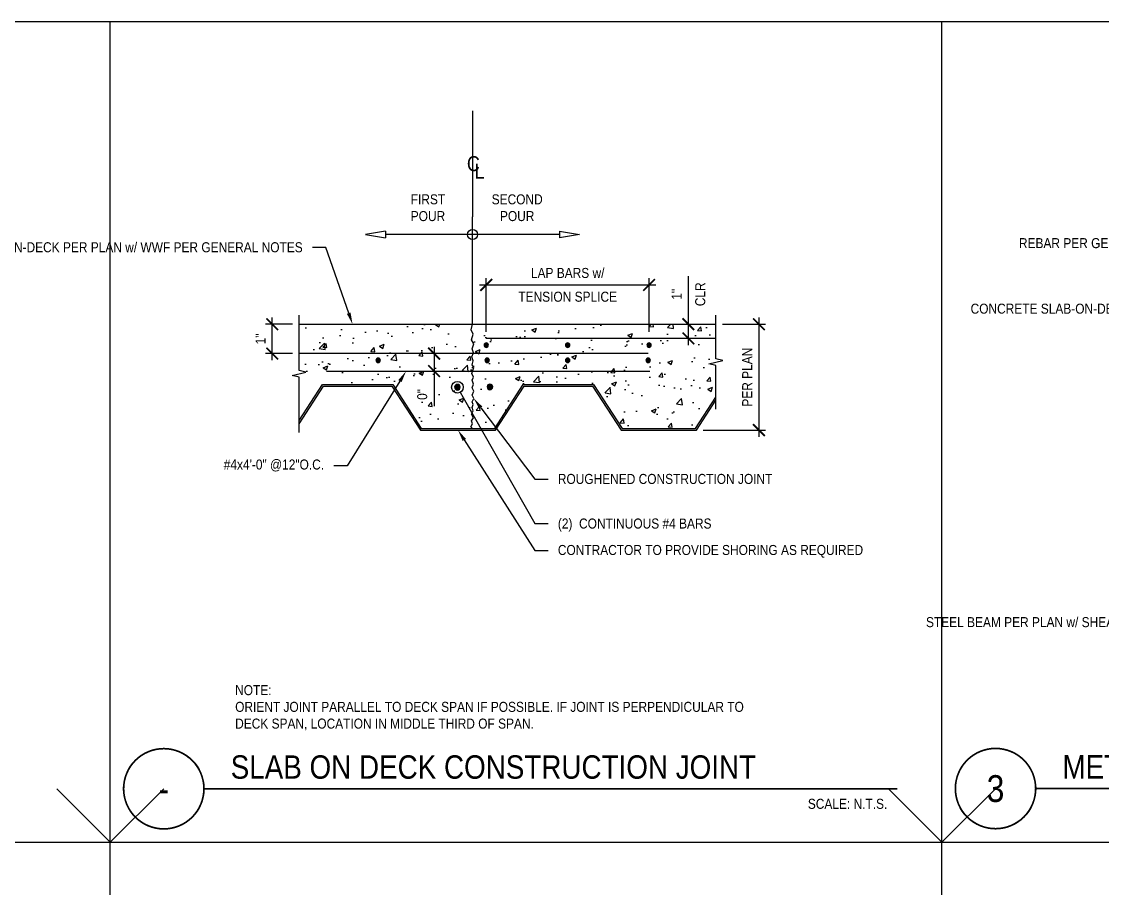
# Model space of a CAD drawing. Header units: inches. Extents: x -16404 to 14624, y -1591 to 16152.
# Drawn here: x -10044.7 to -9923.6, y 7618.8 to 7716 of the extents above; entities that cross this region are included whole.
import ezdxf
from ezdxf import colors
from ezdxf.entities.mleader import LeaderData, LeaderLine
from ezdxf.enums import TextEntityAlignment as Align
from ezdxf.math import Vec2, Vec3

# ---------------------------------------------------------------- set-up
doc = ezdxf.new("R2010")
doc.units = ezdxf.units.IN
doc.header["$LTSCALE"] = 24
doc.header["$MEASUREMENT"] = 0
doc.linetypes.add('CENTER2', pattern=[1.125, 0.75, -0.125, 0.125, -0.125])
doc.linetypes.add('DASHED2', pattern=[0.375, 0.25, -0.125])
doc.layers.get('0').update_dxf_attribs({"linetype": 'CONTINUOUS'})
doc.layers.get('DefPoints').update_dxf_attribs({"color": 251, "linetype": 'CONTINUOUS'})
for name, color, linetype in [('S-ANNO-DIMS', 2, 'CONTINUOUS'), ('S-ANNO-NOTE', 4, 'CONTINUOUS'), ('S-BREAK', 2, 'CONTINUOUS'), ('S-CONC', 4, 'CONTINUOUS'), ('S-GRID', 1, 'CENTER2'), ('S-REBAR', 7, 'CONTINUOUS'), ('S-STEEL', 4, 'CONTINUOUS')]:
    doc.layers.add(name, color=color, linetype=linetype)
doc.layers.add('S-ANNO-GRID-NONPLOT', color=251, linetype='CONTINUOUS', plot=False)
doc.layers.add('S-HATCH2', color=2, linetype='CONTINUOUS', transparency=0.5)
doc.styles.add('Arial', font='arial.ttf', dxfattribs={"width": 0.85})
doc.dimstyles.new('DIM-12_Se', dxfattribs={"dimscale": 12, "dimtxt": 0.09375, "dimasz": 0.109375, "dimexe": 0.0625, "dimexo": 0.0625, "dimgap": 0.0625, "dimtad": 1, "dimdec": 4, "dimzin": 11, "dimdsep": 46, "dimlunit": 4, "dimtxsty": 'Arial', "dimblk": 'ARCHTICK', "dimcen": 0.125, "dimdle": 0.0625, "dimclrd": 256, "dimclre": 256, "dimclrt": 4, "dimadec": 0, "dimazin": 0, "dimtfac": 0.75, "dimtdec": 4, "dimtmove": 0, "dimatfit": 3, "dimfxl": 1, "dimfrac": 1, "dimtolj": 1, "dimtzin": 0, "dimarcsym": 0})

# ---------------------------------------------------------------- blocks, each defined once
blk = doc.blocks.new('Se_24x36_DETAILS_GRID')
for p, q in [((7.767424906270946, 23.00000000000006), (15.53484981254189, 23.00000000000005)), ((15.53484981254189, 23.00000000000006), (23.30227471881284, 23.00000000000005)), ((15.53484981254195, 15.33333333333345), (15.53484981254195, 23.00000000000012)), ((23.30227471881284, 23.00000000000006), (31.06969962508379, 23.00000000000005)), ((23.30227471881284, 15.3333333333334), (23.30227471881284, 23.00000000000007)), ((15.53484981254195, 15.33333333333344), (16.034849812564, 15.8333333333556)), ((23.3022747188129, 15.33333333333344), (23.80227471883495, 15.8333333333556)), ((7.76742490627095, 15.33333333333338), (15.5348498125419, 15.33333333333338)), ((15.53484981254189, 15.33333333333338), (23.30227471881284, 15.33333333333338)), ((15.53484981254195, 7.666666666666777), (15.53484981254195, 15.33333333333345)), ((23.30227471881284, 15.33333333333338), (31.06969962508379, 15.33333333333338)), ((23.30227471881284, 7.666666666666725), (23.30227471881284, 15.3333333333334))]:
    blk.add_line(p, q)
at = {"linetype": 'DASHED2', "ltscale": 0.5}
for p, q in [((15.53484981254189, 15.33333333333338), (15.03484981251985, 15.83333333335554)), ((23.30227471881284, 15.33333333333338), (22.80227471879079, 15.83333333335554))]:
    blk.add_line(p, q, dxfattribs=at)
blk = doc.blocks.new('CL-V12')
at = {"layer": 'DefPoints'}
blk.add_line((0, 5.936025320726912), (0, -5.936025320726912), dxfattribs=at)
at = {"layer": 'S-ANNO-NOTE', "color": 4, "char_height": 1.6875, "attachment_point": 5, "style": 'Arial'}
for s, insert, width in [('C', (0.0879226104952977, 0), 1.384716916780355), ('L', (0.7932882397290086, -0.8449597052604076), 1.059878922237381)]:
    blk.add_mtext(s, dxfattribs=dict(at, insert=insert, width=width))
blk = doc.blocks.new('*U332')
at = {"const_width": 0.1875}
for points in [[(-4.5, 1.2e-15, -1), (4.5, 0, 3.732050807568882)], [(-4.5, 0, 1), (4.5, 0, -3.732050807568882)]]:
    blk.add_lwpolyline(points, format="xyb", dxfattribs=at)
blk.add_lwpolyline([(4.5, 0), (82.20909887525063, 0)], dxfattribs=at)
blk.add_circle((0, 0), 4.5)
at = {"style": 'Arial', "width": 0.85}
for tag, p in [('DWG_TITLE_1', (7.5, 6.1875)), ('DWG_TITLE_2', (7.5, 2.4375))]:
    blk.add_attdef(tag, text='', height=2.625, dxfattribs=at).set_placement(p, align=Align.MIDDLE_LEFT)
blk.add_attdef('#', text='', height=3, dxfattribs=at).set_placement((0, 0), align=Align.MIDDLE_CENTER)
blk.add_attdef('SCALE', text='', height=1.125, dxfattribs=at).set_placement((81.08409887525063, -1.125), align=Align.TOP_RIGHT)
blk = doc.blocks.new('_DotBlank')
at = {"color": 0, "lineweight": -2}
blk.add_line((-0.5, 0), (-1, 0), dxfattribs=at)
blk.add_circle((0, 0), 0.5, dxfattribs=at)
blk = doc.blocks.new('*U227')
h = blk.add_hatch(color=256)
h.dxf.hatch_style = 1
h.paths.add_polyline_path([(0.3125, 1e-16, 1), (-0.3125, 1e-16, 1)])
at = {"color": 0}
blk.add_circle((0, 1e-16), 0.3125, dxfattribs=at)
blk = doc.blocks.new('_ARCHTICK')
at = {"color": 0, "linetype": 'ByBlock', "const_width": 0.15}
blk.add_lwpolyline([(-0.5, -0.5), (0.5, 0.5)], dxfattribs=at)
blk = doc.blocks.new('*D3039')
at = {"layer": 'DefPoints', "color": 0, "transparency": 16777216}
for p in [(-9969.996589247132, 7682.074751459005), (-9969.996589247245, 7682.074751459005), (-9969.996589247128, 7680.484562773258)]:
    blk.add_point(p, dxfattribs=at)
at = {"layer": 'S-ANNO-DIMS', "lineweight": -2, "transparency": 16777216}
for p, q in [((-9969.996589247245, 7682.074751459005), (-9969.996589247245, 7687.476171138404)), ((-9969.996589247245, 7679.734562773258), (-9969.996589247245, 7682.074751459005))]:
    blk.add_line(p, q, dxfattribs=at)
at = {"layer": 'S-ANNO-DIMS', "lineweight": -2, "transparency": 16777216, "xscale": 1.3125, "yscale": 1.3125, "zscale": 1.3125}
for p, rotation in [((-9969.996589247245, 7682.074751459005), 90), ((-9969.996589247245, 7680.484562773258), 270)]:
    blk.add_blockref('_ARCHTICK', p, dxfattribs=dict(at, rotation=rotation))
at = {"layer": 'S-ANNO-DIMS', "color": 4, "transparency": 16777216, "char_height": 1.125, "attachment_point": 5, "rotation": 90, "style": 'Arial'}
for s, insert in [('\\A1;CLR', (-9968.664904390487, 7685.431711298706)), ('\\A1;1"', (-9971.311391430052, 7685.431711298706))]:
    blk.add_mtext(s, dxfattribs=dict(at, insert=insert))
blk = doc.blocks.new('*D3040')
at = {"layer": 'DefPoints', "color": 0, "transparency": 16777216}
for p in [(-9998.494898118903, 7678.784026120208), (-9998.494898118903, 7676.815578565672), (-9998.494898118903, 7676.815578565672)]:
    blk.add_point(p, dxfattribs=at)
at = {"layer": 'S-ANNO-DIMS', "lineweight": -2, "transparency": 16777216}
for p, q in [((-9998.494898118903, 7679.534026120208), (-9998.494898118903, 7676.815578565672)), ((-9998.494898118903, 7676.815578565672), (-9998.494898118903, 7672.903978122286))]:
    blk.add_line(p, q, dxfattribs=at)
at = {"layer": 'S-ANNO-DIMS', "lineweight": -2, "transparency": 16777216, "xscale": 1.3125, "yscale": 1.3125, "zscale": 1.3125}
for p, rotation in [((-9998.494898118903, 7678.784026120208), 90), ((-9998.494898118903, 7676.815578565672), 270)]:
    blk.add_blockref('_ARCHTICK', p, dxfattribs=dict(at, rotation=rotation))
at = {"layer": 'S-ANNO-DIMS', "color": 4, "transparency": 16777216, "insert": (-9999.819292730086, 7674.203528343979), "char_height": 1.125, "attachment_point": 5, "rotation": 90, "style": 'Arial'}
blk.add_mtext('\\A1;0"', dxfattribs=at)
blk = doc.blocks.new('*D3041')
at = {"layer": 'DefPoints', "color": 0, "transparency": 16777216}
for p in [(-10016.62856691391, 7682.074751459005), (-10013.62856691388, 7682.074751459005), (-10013.62856691388, 7678.78402612015)]:
    blk.add_point(p, dxfattribs=at)
at = {"layer": 'S-ANNO-DIMS', "lineweight": -2, "transparency": 16777216}
for p, q in [((-10016.62856691391, 7678.03402612015), (-10016.62856691391, 7682.824751459005)), ((-10014.37856691388, 7682.074751459005), (-10017.37856691391, 7682.074751459005)), ((-10014.37856691388, 7678.78402612015), (-10017.37856691391, 7678.78402612015))]:
    blk.add_line(p, q, dxfattribs=at)
at = {"layer": 'S-ANNO-DIMS', "lineweight": -2, "transparency": 16777216, "xscale": 1.3125, "yscale": 1.3125, "zscale": 1.3125}
for p, rotation in [((-10016.62856691391, 7682.074751459005), 90), ((-10016.62856691391, 7678.78402612015), 270)]:
    blk.add_blockref('_ARCHTICK', p, dxfattribs=dict(at, rotation=rotation))
at = {"layer": 'S-ANNO-DIMS', "color": 4, "transparency": 16777216, "insert": (-10017.94336909672, 7680.429388789576), "char_height": 1.125, "attachment_point": 5, "rotation": 90, "style": 'Arial'}
blk.add_mtext('\\A1;1"', dxfattribs=at)
blk = doc.blocks.new('_Small')
at = {"color": 0, "linetype": 'ByBlock', "lineweight": -2}
blk.add_circle((0, 0), 0.25, dxfattribs=at)
blk = doc.blocks.new('_ClosedBlank')
at = {"color": 0, "linetype": 'ByBlock', "lineweight": -2}
for p, q in [((-1, 0.1666666666666667), (0, 0)), ((-1, 0.1666666666666667), (-1, -0.1666666666666667)), ((0, 0), (-1, -0.1666666666666667))]:
    blk.add_line(p, q, dxfattribs=at)
blk = doc.blocks.new('*D3042')
at = {"layer": 'DefPoints', "color": 0, "transparency": 16777216}
for p in [(-9974.400625278811, 7686.484562772527), (-9992.645695997971, 7680.484562772498), (-9974.400625278811, 7680.484562773895)]:
    blk.add_point(p, dxfattribs=at)
at = {"layer": 'S-ANNO-DIMS', "lineweight": -2, "transparency": 16777216}
for p, q in [((-9992.645695997971, 7681.234562772498), (-9992.645695997971, 7687.234562772527)), ((-9974.400625278811, 7681.234562773895), (-9974.400625278811, 7687.234562772527)), ((-9993.395695997971, 7686.484562772527), (-9973.650625278811, 7686.484562772527))]:
    blk.add_line(p, q, dxfattribs=at)
at = {"layer": 'S-ANNO-DIMS', "lineweight": -2, "transparency": 16777216, "xscale": 1.3125, "yscale": 1.3125, "zscale": 1.3125, "rotation": 180}
blk.add_blockref('_ARCHTICK', (-9992.645695997971, 7686.484562772527), dxfattribs=at)
at = {"layer": 'S-ANNO-DIMS', "lineweight": -2, "transparency": 16777216, "xscale": 1.3125, "yscale": 1.3125, "zscale": 1.3125}
blk.add_blockref('_ARCHTICK', (-9974.400625278811, 7686.484562772527), dxfattribs=at)
at = {"layer": 'S-ANNO-DIMS', "color": 4, "transparency": 16777216, "char_height": 1.125, "attachment_point": 5, "style": 'Arial'}
for s, insert in [('\\A1;LAP BARS w/', (-9983.523160638391, 7687.81624762928)), ('\\A1;TENSION SPLICE', (-9983.523160638391, 7685.152494218639))]:
    blk.add_mtext(s, dxfattribs=dict(at, insert=insert))
blk = doc.blocks.new('*D3043')
at = {"layer": 'DefPoints', "color": 0, "transparency": 16777216}
for p in [(-9966.919552791971, 7682.074751459005), (-9969.094838512237, 7670.209070505633), (-9962.094838513609, 7670.209070505633)]:
    blk.add_point(p, dxfattribs=at)
at = {"layer": 'S-ANNO-DIMS', "lineweight": -2, "transparency": 16777216}
for p, q in [((-9962.094838513609, 7682.824751459005), (-9962.094838513609, 7669.459070505633)), ((-9966.169552791971, 7682.074751459005), (-9961.344838513609, 7682.074751459005)), ((-9968.344838512237, 7670.209070505633), (-9961.344838513609, 7670.209070505633))]:
    blk.add_line(p, q, dxfattribs=at)
at = {"layer": 'S-ANNO-DIMS', "lineweight": -2, "transparency": 16777216, "xscale": 1.3125, "yscale": 1.3125, "zscale": 1.3125}
for p, rotation in [((-9962.094838513609, 7682.074751459005), 90), ((-9962.094838513609, 7670.209070505633), 270)]:
    blk.add_blockref('_ARCHTICK', p, dxfattribs=dict(at, rotation=rotation))
at = {"layer": 'S-ANNO-DIMS', "color": 4, "transparency": 16777216, "insert": (-9963.40772221074, 7676.141910982317), "char_height": 1.125, "attachment_point": 5, "rotation": 90, "style": 'Arial'}
blk.add_mtext('\\A1;PER PLAN', dxfattribs=at)
blk = doc.blocks.new('*U153')
h = blk.add_hatch(color=256)
h.dxf.hatch_style = 1
h.paths.add_polyline_path([(0.25, 1e-16, 1), (-0.25, 1e-16, 1)])
at = {"color": 0}
blk.add_circle((0, 1e-16), 0.25, dxfattribs=at)

msp = doc.modelspace()

# ---------------------------------------------------------------- hatches: boundary and pattern name
at = {"layer": 'S-HATCH2'}
h = msp.add_hatch(dxfattribs=at)
h.set_pattern_fill('AR-CONC', color=256, scale=0.75)
h.set_pattern_definition([(49.99999999999999, (-4064.057368267862, 5538.485533652792), (5.379451369505651, -0.4706410123694633), [0.5625, -6.1875]), (355, (-4064.057368267862, 5538.485533652792), (-1.0406350020975, 5.641441002750089), [0.45, -4.949999999999999]), (100.45144446, (-4063.609080660362, 5538.446313572792), (4.33881635045334, 5.170799932264721), [0.4780514399999991, -5.258565839999984]), (46.18420000000001, (-4064.057368267862, 5539.985533652792), (8.004309980036792, -1.241394605948074), [0.84375, -9.28125]), (96.63563549, (-4063.390342680363, 5539.882083850292), (7.009964592556713, 7.305889505809128), [0.7170775650000001, -7.887853199999999]), (351.1841639899999, (-4064.057368267862, 5539.985533652792), (7.009964587910798, 7.305889502024926), [0.675, -7.4250000075]), (21, (-4063.307368267862, 5539.610533652792), (4.476802890888463, -3.019641679990041), [0.5625, -6.1875]), (326.0000000000001, (-4063.307368267862, 5539.610533652792), (1.824864989411863, 5.438625337851398), [0.45, -4.949999999999999]), (71.45144474, (-4062.934301362862, 5539.358896847792), (6.301667825474784, 2.418983646047653), [0.4780514250000001, -5.258565839999999]), (37.50000000000001, (-4064.057368267862, 5538.485533652792), (0.09119891487968002, 2.496703903734836), [0, -4.89, 0, -5.025, 0, -4.96875]), (7.499999999999999, (-4064.057368267862, 5538.485533652792), (1.973021530816115, 2.958087839117702), [0, -2.865, 0, -4.7775, 0, -1.89375]), (327.5, (-4065.729868267863, 5538.485533652792), (4.003668271293067, -0.1691615380078482), [0, -1.875, 0, -5.85, 0, -7.762499999999999]), (317.5, (-4066.479868267863, 5538.485533652792), (4.373896270067897, 0.750787367492383), [0, -2.4375, 0, -3.885, 0, -5.512499999999999])])
h.paths.add_polyline_path([(-9969.196675896283, 7670.39657050563), (-9966.919552791971, 7673.905132271771), (-9966.919552791971, 7677.439163439899), (-9967.697903984916, 7677.628450222251), (-9966.919552791967, 7677.817737004601), (-9966.919552791967, 7682.074751459001), (-10013.62856691388, 7682.074751459001), (-10013.62856691388, 7676.879697164811), (-10010.48514445176, 7676.115250050446), (-10011.00228570785, 7675.31844550563), (-10003.12489131802, 7675.31844550563), (-9999.930501129586, 7670.39657050563), (-9991.696675896286, 7670.39657050563), (-9988.502285707846, 7675.31844550563), (-9980.624891318019, 7675.31844550563), (-9977.430501129582, 7670.39657050563)])
h.paths.add_polyline_path([(-9998.652086045231, 7673.317283886269), (-9998.652086045231, 7675.096947938112), (-10000.97038413527, 7675.096947938112), (-10000.97038413527, 7673.317283886269)], flags=24)

# ---------------------------------------------------------------- linework, layer by layer
at = {"layer": 'S-ANNO-DIMS'}
msp.add_line((-9984.431446448072, 7692.130019577858), (-10003.93144644807, 7692.130019577858), dxfattribs=at)
at = {"layer": 'S-BREAK'}
for points in [[(-10013.62856691388, 7669.927495741224), (-10013.62856691388, 7676.122550035411), (-10014.40691810682, 7676.311836817763), (-10012.85021572093, 7676.690410382463), (-10013.62856691388, 7676.879697164811), (-10013.62856691388, 7683.074751459001)], [(-9966.919552791971, 7672.5607225502), (-9966.919552791971, 7677.439163439899), (-9967.697903984916, 7677.628450222251), (-9966.141201599023, 7678.00702378695), (-9966.919552791967, 7678.196310569298), (-9966.919552791967, 7683.074751459001)]]:
    msp.add_lwpolyline(points, dxfattribs=at)
at = {"layer": 'S-CONC'}
msp.add_line((-10013.62856691388, 7682.074751459001), (-9966.919552792433, 7682.074751459001), dxfattribs=at)
msp.add_lwpolyline([(-9994.206822418246, 7670.39657050563), (-9994.381939873203, 7670.585073744701), (-9994.181446448072, 7670.91219550563), (-9994.30650418914, 7671.257350876401), (-9994.078333990752, 7671.589075107183), (-9994.285761528286, 7672.003730121241), (-9994.09907665021, 7672.356187047842), (-9994.223533313825, 7672.729376513799), (-9994.09907665021, 7673.081833440051), (-9994.223533313825, 7673.372091965922), (-9994.057591329898, 7673.766014284161), (-9994.24427597468, 7674.13920390658), (-9994.057591329898, 7674.553859077449), (-9994.24427597468, 7674.927048699869), (-9994.078333990752, 7675.341703713927), (-9994.24427597468, 7675.797824433245), (-9994.078333990752, 7676.150281203035), (-9994.265018634136, 7676.564936373904), (-9994.057591329898, 7677.228384521845), (-9994.223533313825, 7677.518643047367), (-9994.09907665021, 7677.974763766685), (-9994.265018634136, 7678.410151633373), (-9994.078333990752, 7678.86627219588), (-9994.24427597468, 7679.301660062917), (-9994.057591329898, 7679.861444418141), (-9994.285761528286, 7680.338297833278), (-9994.09907665021, 7680.960280589582), (-9994.347989742748, 7681.457866700538), (-9994.181446448072, 7682.074751459001)], dxfattribs=at)
at = {"layer": 'S-GRID', "color": 1, "linetype": 'CENTER2'}
msp.add_line((-9994.181446448072, 7682.074751459001), (-9994.181446448072, 7694.130019577858), dxfattribs=at)
at = {"layer": 'S-REBAR'}
msp.add_line((-9974.500817769544, 7678.784026120146), (-10013.62856691388, 7678.784026120146), dxfattribs=at)
for points in [[(-9966.919552791967, 7680.484562773255), (-9968.63461514596, 7680.484562773255), (-9992.645695997273, 7680.484562773255)], [(-10010.53757653512, 7676.815578565668), (-9974.324758280172, 7676.815578565668)]]:
    msp.add_lwpolyline(points, dxfattribs=at)
at = {"layer": 'S-STEEL'}
for points in [[(-10013.62856691388, 7671.27190546208), (-10011.00228570785, 7675.31844550563), (-10003.12489131802, 7675.31844550563), (-9999.930501129582, 7670.39657050563), (-9991.696675896283, 7670.39657050563), (-9988.502285707846, 7675.31844550563), (-9980.624891318019, 7675.31844550563), (-9977.430501129582, 7670.39657050563), (-9969.196675896283, 7670.39657050563), (-9966.919552792433, 7673.905132271056)], [(-10013.62856691388, 7670.927495741224), (-10010.9004483238, 7675.13094550563), (-10003.22672870207, 7675.13094550563), (-10000.03233851223, 7670.20907050563), (-9991.594838512234, 7670.20907050563), (-9988.400448323797, 7675.13094550563), (-9980.726728702068, 7675.13094550563), (-9977.532338512234, 7670.20907050563), (-9969.094838512234, 7670.20907050563), (-9966.919552792433, 7673.5607225502)]]:
    msp.add_lwpolyline(points, dxfattribs=at)

# ---------------------------------------------------------------- block references
at = {"layer": 'S-ANNO-DIMS', "yscale": 2.25, "zscale": 2.25}
for p, xscale in [((-10006.18144644807, 7692.130019577858), -2.25), ((-9982.181446448072, 7692.130019577858), 2.25)]:
    msp.add_blockref('_ClosedBlank', p, dxfattribs=dict(at, xscale=xscale))
at = {"layer": 'S-ANNO-DIMS', "xscale": 2.25, "yscale": 2.25, "zscale": 2.25, "rotation": 180}
msp.add_blockref('_Small', (-9994.181446448072, 7692.130019577858), dxfattribs=at)
at = {"layer": 'S-ANNO-GRID-NONPLOT', "xscale": 12, "yscale": 12, "zscale": 12}
msp.add_blockref('Se_24x36_DETAILS_GRID', (-10221.20419363619, 7439.999999999997), dxfattribs=at)
at = {"layer": 'S-ANNO-NOTE'}
msp.add_blockref('CL-V12', (-9994.181446448072, 7700.063974679274), dxfattribs=at)
for p, values in [((-10028.78599588543, 7630.000000000268), {'#': '-', 'DWG_TITLE_2': 'SLAB ON DECK CONSTRUCTION JOINT', 'SCALE': 'SCALE: N.T.S.'}), ((-9935.576897010184, 7630.023060079288), {'#': '3', 'DWG_TITLE_2': 'METAL DECK JOINT', 'SCALE': 'SCALE: N.T.S.'})]:
    msp.add_blockref('*U332', p, dxfattribs=at).add_auto_attribs(values)
at = {"layer": 'S-REBAR', "linetype": 'ByBlock', "xscale": -1, "rotation": 180}
for name, p in [('*U153', (-9992.645695997273, 7679.734562773197)), ('*U153', (-9983.523160638391, 7679.734562773197)), ('*U153', (-9974.40062527951, 7679.734562773197)), ('*U153', (-10004.76141353777, 7678.034026120146)), ('*U153', (-9992.545503507938, 7678.034026120146)), ('*U153', (-9983.523160638391, 7678.034026120146)), ('*U153', (-9974.500817769544, 7678.034026120146)), ('*U227', (-9995.880007406102, 7675.013584284022)), ('*U227', (-9992.236215727682, 7675.046396547868))]:
    msp.add_blockref(name, p, dxfattribs=at)

# ---------------------------------------------------------------- texts
at = {"layer": 'S-ANNO-NOTE', "char_height": 1.125, "attachment_point": 5, "style": 'Arial'}
for s, insert, width in [('FIRST POUR', (-9999.181446448072, 7695.130019577858), 3.853861698499318), ('SECOND POUR', (-9989.181446448072, 7695.130019577858), 5.655473226466576)]:
    msp.add_mtext(s, dxfattribs=dict(at, insert=insert, width=width))
at = {"layer": 'S-ANNO-NOTE', "color": 4, "linetype": 'Continuous', "insert": (-10020.78595176627, 7636.534595957178), "char_height": 1.125, "width": 57.12868798113777, "attachment_point": 7, "style": 'Arial'}
msp.add_mtext('\\A1;NOTE:\\PORIENT JOINT PARALLEL TO DECK SPAN IF POSSIBLE. IF JOINT IS PERPENDICULAR TO DECK SPAN, LOCATION IN MIDDLE THIRD OF SPAN.', dxfattribs=at)

# ---------------------------------------------------------------- dimensions: what is measured, and where the dimension line sits
at = {"layer": 'S-ANNO-DIMS'}
for base, p1, p2, angle, text, picture, middle in [((-9974.400625278811, 7686.484562772527), (-9992.645695997971, 7680.484562772498), (-9974.400625278811, 7680.484562773895), 180, 'LAP BARS w/\\XTENSION SPLICE', '*D3042', (-9983.523160638391, 7686.484562772527)), ((-10016.62856691391, 7682.074751459005), (-10013.62856691388, 7678.784026120146), (-10013.62856691388, 7682.074751459001), 270, '1"', '*D3041', (-10016.62856691391, 7680.429388789576)), ((-9962.094838513609, 7670.209070505633), (-9966.919552791967, 7682.074751459001), (-9969.094838512234, 7670.20907050563), 90, 'PER PLAN', '*D3043', (-9962.094838513605, 7676.141910982317)), ((-9998.494898118903, 7676.815578565672), (-9998.494898118899, 7678.784026120205), (-9998.494898118899, 7676.815578565668), 90, '0"', '*D3040', (-9998.494898118899, 7674.203528343979))]:
    dim = msp.add_linear_dim(base=base, p1=p1, p2=p2, angle=angle, text=text, dimstyle='DIM-12_Se', dxfattribs=at)
    dim.commit()
    dim.dimension.update_dxf_attribs({"geometry": picture, "text_midpoint": middle, "dimtype": 160})
dim = msp.add_linear_dim(base=(-9969.996589247245, 7682.074751459005), p1=(-9969.996589247125, 7680.484562773255), p2=(-9969.996589247128, 7682.074751459001), angle=270, text='1"\\XCLR', dimstyle='DIM-12_Se', dxfattribs=at)
dim.commit()
dim.dimension.update_dxf_attribs({"geometry": '*D3039', "text_midpoint": (-9969.996589247241, 7685.431711298706)})

# ---------------------------------------------------------------- leaders
at = {"layer": 'S-ANNO-NOTE'}
ml = msp.add_multileader_mtext('Standard', dxfattribs=at)
ml.set_content('\\A1;CONCRETE SLAB-ON-DECK PER PLAN w/ WWF PER GENERAL NOTES', color=4, style='Arial')
ml.set_leader_properties(color=2)
ml.build(insert=Vec2(0, 0))
ml.multileader.update_dxf_attribs({"dogleg_length": 0.36, "arrow_head_size": 1.3125, "scale": 12})
ctx = ml.context
ctx.base_point, ctx.scale, ctx.char_height, ctx.arrow_head_size, ctx.landing_gap_size, ctx.plane_origin = Vec3(-10032.11628026432, 7690.695011960413), 12, 1.125, 1.3125, 1.08, Vec3(-9971.031470113217, 7388.360190114353)
ctx.text_align_type = 2
notes = []
notes.append((ctx, [(0, (1, 1, 0), (-10010.63715509379, 7690.695011960413), (-1, 0), 1.500000000000007, [(0, [(-10007.62856691388, 7682.074751459001)], 0, [])])]))
ctx.mtext.insert, ctx.mtext.width, ctx.mtext.alignment, ctx.mtext.flow_direction = Vec3(-10013.21715509379, 7691.267104388789), 17.89690825375171, 3, 5
ml = msp.add_multileader_mtext('Standard', dxfattribs=at)
ml.set_content('\\A1;REBAR PER GENERAL NOTES', color=4, style='Arial')
ml.set_leader_properties(color=2)
ml.build(insert=Vec2(0, 0))
ml.multileader.update_dxf_attribs({"dogleg_length": 0.36, "arrow_head_size": 1.3125, "scale": 12})
ctx = ml.context
ctx.base_point, ctx.scale, ctx.char_height, ctx.arrow_head_size, ctx.landing_gap_size, ctx.plane_origin = Vec3(-9928.90913400261, 7691.157435583935), 12, 1.125, 1.3125, 1.08, Vec3(-9871.319915751033, 7379.700079253464)
ctx.text_align_type = 2
notes.append((ctx, [(0, (1, 1, 0), (-9910.925604841628, 7691.157435583935), (-1, 0), 1.500000000000007, [(0, [(-9903.115640030475, 7673.414640598112)], 0, [])])]))
ctx.mtext.insert, ctx.mtext.width, ctx.mtext.alignment, ctx.mtext.flow_direction = Vec3(-9913.505604841628, 7691.729528012312), 17.89690825375171, 3, 5
ml = msp.add_multileader_mtext('Standard', dxfattribs=at)
ml.set_content('\\A1;#4 BARx3\'-0" @12"O.C. AT TOP OF SLAB & CENTERLINE OF METAL DECK TROUGH', color=4, style='Arial')
ml.set_leader_properties(color=2)
ml.build(insert=Vec2(0, 0))
ml.multileader.update_dxf_attribs({"dogleg_length": 0.36, "arrow_head_size": 1.3125, "scale": 12})
ctx = ml.context
ctx.base_point, ctx.scale, ctx.char_height, ctx.arrow_head_size, ctx.landing_gap_size, ctx.plane_origin = Vec3(-10169.02353484051, 7686.186636332147), 12, 1.125, 1.3125, 1.08, Vec3(-10210.23032048372, 7985.521458178209)
notes.append((ctx, [(0, (1, 1, 0), (-10170.52353484051, 7686.186636332147), (1, 0), 1.500000000000007, [(0, [(-10172.13322368305, 7676.799239249161)], 0, [])])]))
ctx.mtext.insert, ctx.mtext.width, ctx.mtext.flow_direction = Vec3(-10167.94353484051, 7686.758728760524), 18.92099590723056, 5
ml = msp.add_multileader_mtext('Standard', dxfattribs=at)
ml.set_content('\\A1;CONCRETE SLAB-ON-DECK PER PLAN', color=4, style='Arial')
ml.set_leader_properties(color=2)
ml.build(insert=Vec2(0, 0))
ml.multileader.update_dxf_attribs({"dogleg_length": 0.36, "arrow_head_size": 1.3125, "scale": 12})
ctx = ml.context
ctx.base_point, ctx.scale, ctx.char_height, ctx.arrow_head_size, ctx.landing_gap_size, ctx.plane_origin = Vec3(-9932.404730012162, 7683.819412556976), 12, 1.125, 1.3125, 1.08, Vec3(-9871.319919861055, 7381.484590710917)
ctx.text_align_type = 2
notes.append((ctx, [(0, (1, 1, 0), (-9910.92560484163, 7683.819412556976), (-1, 0), 1.500000000000007, [(0, [(-9907.917016661713, 7675.199152055565)], 0, [])])]))
ctx.mtext.insert, ctx.mtext.width, ctx.mtext.alignment, ctx.mtext.flow_direction = Vec3(-9913.50560484163, 7684.382296254112), 17.89690825375171, 3, 5
ml = msp.add_multileader_mtext('Standard', dxfattribs=at)
ml.set_content('\\A1;#4x4\'-0" @12"O.C.', color=4, style='Arial')
ml.set_leader_properties(color=2)
ml.build(insert=Vec2(0, 0))
ml.multileader.update_dxf_attribs({"dogleg_length": 0.36, "arrow_head_size": 1.3125, "scale": 12})
ctx = ml.context
ctx.base_point, ctx.scale, ctx.char_height, ctx.arrow_head_size, ctx.landing_gap_size, ctx.plane_origin = Vec3(-10017.77305004179, 7666.184726631392), 12, 1.125, 1.3125, 1.08, Vec3(-9966.532436806488, 7967.519548477452)
ctx.text_align_type = 2
notes.append((ctx, [(0, (1, 1, 0), (-10008.2392224497, 7666.184726631392), (-1, 0), 1.500000000000007, [(0, [(-10001.62953360715, 7676.815578565668)], 0, [])])]))
ctx.mtext.insert, ctx.mtext.width, ctx.mtext.alignment, ctx.mtext.flow_direction = Vec3(-10010.8192224497, 7666.912600096603), 10.54956855388813, 3, 5
ml = msp.add_multileader_mtext('Standard', dxfattribs=at)
ml.set_content('\\A1;(2)  CONTINUOUS #4 BARS', color=4, style='Arial')
ml.set_leader_properties(color=2)
ml.set_arrow_properties(name='DOTBLANK')
ml.build(insert=Vec2(0, 0))
ml.multileader.update_dxf_attribs({"dogleg_length": 0.36, "arrow_head_size": 1.3125, "scale": 12})
ctx = ml.context
ctx.base_point, ctx.scale, ctx.char_height, ctx.arrow_head_size, ctx.landing_gap_size, ctx.plane_origin = Vec3(-9985.703899669688, 7659.723789131392), 12, 1.125, 1.3125, 1.08, Vec3(-10030.9106853129, 7953.058610977452)
notes.append((ctx, [(0, (1, 1, 0), (-9987.203899669688, 7659.723789131392), (1, 0), 1.500000000000007, [(0, [(-9995.880007406102, 7675.013584284022)], 0, [])])]))
ctx.mtext.insert, ctx.mtext.width, ctx.mtext.flow_direction = Vec3(-9984.623899669688, 7660.295881559769), 12.3381343792633, 5
ml = msp.add_multileader_mtext('Standard', dxfattribs=at)
ml.set_content('\\A1;#4 BARx3\'-0" @12"O.C. AT BOTTOM OF SLAB & CENTERLINE OF METAL DECK TROUGH', color=4, style='Arial')
ml.set_leader_properties(color=2)
ml.build(insert=Vec2(0, 0))
ml.multileader.update_dxf_attribs({"dogleg_length": 0.36, "arrow_head_size": 1.3125, "scale": 12})
ctx = ml.context
ctx.base_point, ctx.scale, ctx.char_height, ctx.arrow_head_size, ctx.landing_gap_size, ctx.plane_origin = Vec3(-10169.02353484051, 7664.186636332147), 12, 1.125, 1.3125, 1.08, Vec3(-10210.23032048372, 7963.521458178209)
notes.append((ctx, [(0, (1, 1, 0), (-10170.52353484051, 7664.186636332147), (1, 0), 1.500000000000007, [(0, [(-10175.13322368305, 7674.153023428838)], 0, [])])]))
ctx.mtext.insert, ctx.mtext.width, ctx.mtext.flow_direction = Vec3(-10167.94353484051, 7664.758728760524), 15.8350349590723, 5
ml = msp.add_multileader_mtext('Standard', dxfattribs=at)
ml.set_content('\\A1;METAL DECK TROUGH', color=4, style='Arial')
ml.set_leader_properties(color=2)
ml.build(insert=Vec2(0, 0))
ml.multileader.update_dxf_attribs({"dogleg_length": 0.36, "arrow_head_size": 1.3125, "scale": 12})
ctx = ml.context
ctx.base_point, ctx.scale, ctx.char_height, ctx.arrow_head_size, ctx.landing_gap_size, ctx.plane_origin = Vec3(-10169.02353484051, 7667.186636332147), 12, 1.125, 1.3125, 1.08, Vec3(-10210.23032048372, 7970.521458178209)
notes.append((ctx, [(0, (1, 1, 0), (-10170.52353484051, 7667.186636332147), (1, 0), 1.500000000000007, [(0, [(-10173.28038211886, 7674.744824493368)], 0, [])])]))
ctx.mtext.insert, ctx.mtext.width, ctx.mtext.flow_direction = Vec3(-10167.9435348405, 7667.758728760523), 14.59960692360164, 5
ml = msp.add_multileader_mtext('Standard', dxfattribs=at)
ml.set_content('\\A1;ROUGHENED CONSTRUCTION JOINT', color=4, style='Arial')
ml.set_leader_properties(color=2)
ml.build(insert=Vec2(0, 0))
ml.multileader.update_dxf_attribs({"dogleg_length": 0.36, "arrow_head_size": 1.3125, "scale": 12})
ctx = ml.context
ctx.base_point, ctx.scale, ctx.char_height, ctx.arrow_head_size, ctx.landing_gap_size, ctx.plane_origin = Vec3(-9985.703899669688, 7664.723789131392), 12, 1.125, 1.3125, 1.08, Vec3(-10030.9106853129, 7963.058610977452)
notes.append((ctx, [(0, (1, 1, 0), (-9987.203899669688, 7664.723789131392), (1, 0), 1.500000000000007, [(0, [(-9994.057591329898, 7673.766014284161)], 0, [])])]))
ctx.mtext.insert, ctx.mtext.width, ctx.mtext.flow_direction = Vec3(-9984.623899669687, 7665.295881559768), 14.97532315825375, 5
ml = msp.add_multileader_mtext('Standard', dxfattribs=at)
ml.set_content('\\A1;CONTRACTOR TO PROVIDE SHORING AS REQUIRED', color=4, style='Arial')
ml.set_leader_properties(color=2)
ml.build(insert=Vec2(0, 0))
ml.multileader.update_dxf_attribs({"dogleg_length": 0.36, "arrow_head_size": 1.3125, "scale": 12})
ctx = ml.context
ctx.base_point, ctx.scale, ctx.char_height, ctx.arrow_head_size, ctx.landing_gap_size, ctx.plane_origin = Vec3(-9985.703899669688, 7656.723789131392), 12, 1.125, 1.3125, 1.08, Vec3(-10030.9106853129, 7960.058610977452)
notes.append((ctx, [(0, (1, 1, 0), (-9987.203899669688, 7656.723789131392), (1, 0), 1.500000000000007, [(0, [(-9995.813588512234, 7670.20907050563)], 0, [])])]))
ctx.mtext.insert, ctx.mtext.width, ctx.mtext.flow_direction = Vec3(-9984.623899669687, 7657.330030604789), 12.54621333560709, 5
ml = msp.add_multileader_mtext('Standard', dxfattribs=at)
ml.set_content('\\A1;STEEL BEAM PER PLAN w/ SHEAR STUDS PER GENERAL NOTES', color=4, style='Arial')
ml.set_leader_properties(color=2)
ml.build(insert=Vec2(0, 0))
ml.multileader.update_dxf_attribs({"dogleg_length": 0.36, "arrow_head_size": 1.3125, "scale": 12})
ctx = ml.context
ctx.base_point, ctx.scale, ctx.char_height, ctx.arrow_head_size, ctx.landing_gap_size, ctx.plane_origin = Vec3(-9917.555463715162, 7648.669375583267), 12, 1.125, 1.3125, 1.08, Vec3(-9859.393543229811, 7947.004197429327)
ctx.text_align_type = 2
notes.append((ctx, [(0, (1, 1, 0), (-9898.999228210387, 7648.669375583267), (-1, 0), 1.500000000000007, [(0, [(-9895.990640030474, 7653.289636084678)], 0, [])])]))
ctx.mtext.insert, ctx.mtext.width, ctx.mtext.alignment, ctx.mtext.flow_direction = Vec3(-9901.579228210388, 7649.241468011644), 15.01054655525239, 3, 5
for ctx, leaders in notes:
    for number, flags, end, landing, length, lines in leaders:
        leader = LeaderData()
        leader.index, (leader.has_last_leader_line, leader.has_dogleg_vector, leader.attachment_direction) = number, flags
        leader.last_leader_point, leader.dogleg_vector, leader.dogleg_length = Vec3(end), Vec3(landing), length
        for number, points, colour, breaks in lines:
            line = LeaderLine()
            line.index, line.vertices, line.color, line.breaks = number, Vec3.list(points), colors.encode_raw_color(colour), breaks
            leader.lines.append(line)
        ctx.leaders.append(leader)

doc.saveas('drawing.dxf')
